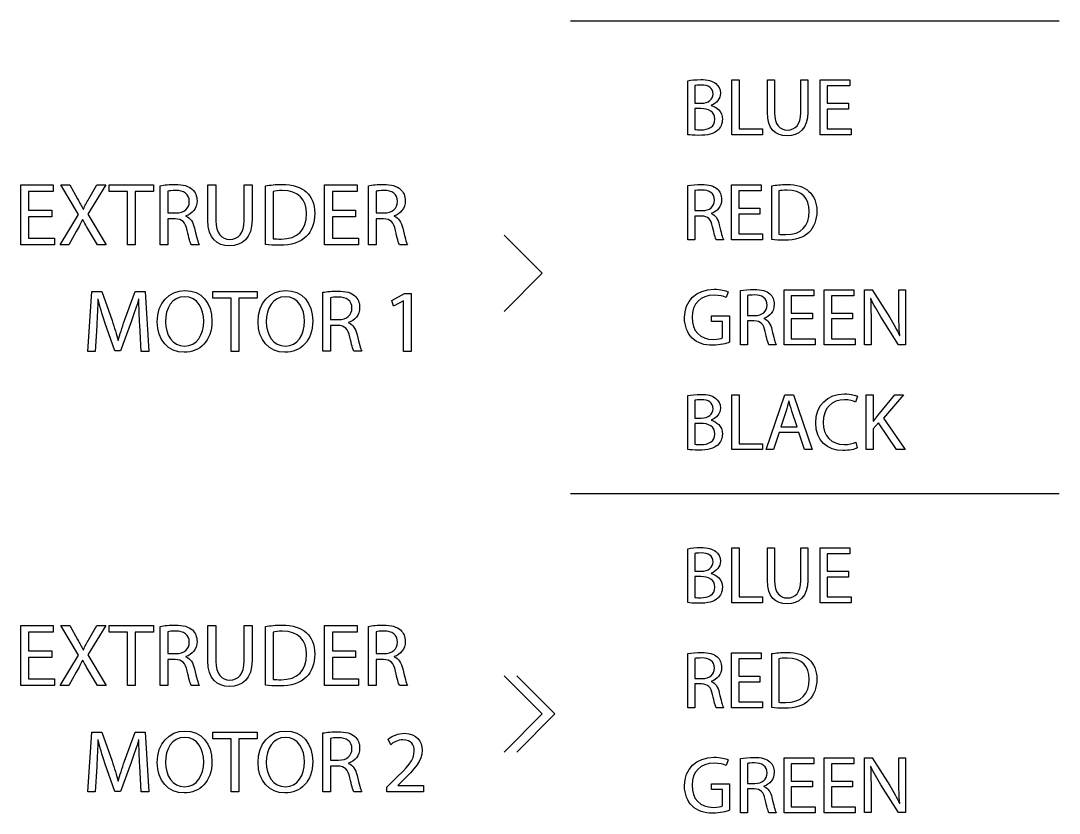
# Model space of a CAD drawing. Extents: x 16 to 1660, y 62 to 1240.
# Drawn here: x 375.18 to 414.76, y 907.54 to 937.75 of the extents above; entities that cross this region are included whole.
import ezdxf

# ---------------------------------------------------------------- set-up
doc = ezdxf.new("R2010")
doc.units = 0
doc.layers.get('0').update_dxf_attribs({"linetype": 'CONTINUOUS'})

msp = doc.modelspace()

# ---------------------------------------------------------------- linework, layer by layer
at = {"color": 7}
for points in [[(396.130216, 937.754736), (414.756882, 937.754736)], [(400.600051, 933.409924), (400.600051, 935.465349), (400.600051, 935.465349)], [(400.870138, 935.285291), (400.870138, 934.60824), (400.870138, 934.60824)], [(402.279556, 935.496393), (402.552747, 935.496393), (402.552747, 933.63034), (403.447109, 933.63034), (403.447109, 933.403716), (402.279556, 933.403716), (402.279556, 935.496393), (402.279556, 935.496393)], [(403.633093, 934.263929), (403.633093, 935.496393), (403.906284, 935.496393), (403.906284, 935.496393)], [(403.906284, 935.496393), (403.906284, 934.254616)], [(404.903093, 934.254616), (404.903093, 935.496393), (405.176284, 935.496393), (405.176284, 934.27296)], [(406.725402, 934.385002), (405.91486, 934.385002), (405.91486, 933.63034), (406.82164, 933.63034), (406.82164, 933.403716), (405.641669, 933.403716), (405.641669, 935.496393), (406.775073, 935.496393), (406.775073, 935.269769), (405.91486, 935.269769), (405.91486, 934.60824), (406.725402, 934.60824), (406.725402, 934.385002), (406.725402, 934.385002)], [(400.870138, 934.60824), (401.115389, 934.60824)], [(401.093658, 934.406733), (400.870138, 934.406733), (400.870138, 933.608891), (400.870138, 933.608891)], [(401.488204, 934.530629), (401.488204, 934.521598)], [(376.361396, 930.285442), (375.47804, 930.285442), (375.47804, 929.463047), (376.466382, 929.463047), (376.466382, 929.21582), (375.180296, 929.21582), (375.180296, 931.497304), (376.415864, 931.497304), (376.415864, 931.250078), (375.47804, 931.250078), (375.47804, 930.529), (376.361396, 930.529), (376.361396, 930.285442), (376.361396, 930.285442)], [(377.290189, 929.716764), (377.016151, 929.21582), (376.677767, 929.21582), (377.374856, 930.370109), (376.704578, 931.497304), (377.046631, 931.497304), (377.347762, 930.962493)], [(377.7742, 930.962493), (378.082387, 931.497304), (378.424158, 931.497304), (377.730173, 930.38676), (378.441091, 929.21582), (378.099038, 929.21582), (378.099038, 929.21582)], [(379.243731, 931.246973), (378.550029, 931.246973), (378.550029, 931.497587), (380.239129, 931.497587), (380.239129, 931.246973), (379.541758, 931.246973), (379.541758, 929.216102), (379.243731, 929.216102), (379.243731, 931.246973), (379.243731, 931.246973)], [(381.065758, 930.204162), (380.788333, 930.204162), (380.788333, 929.21582), (380.493693, 929.21582), (380.493693, 931.466824), (380.493693, 931.466824)], [(380.788333, 931.260238), (380.788333, 930.427682), (380.788333, 930.427682)], [(382.312333, 930.153362), (382.312333, 931.497304), (382.61036, 931.497304), (382.61036, 931.497304)], [(382.61036, 931.497304), (382.61036, 930.143202)], [(383.696916, 930.143202), (383.696916, 931.497304), (383.99466, 931.497304), (383.99466, 930.163522)], [(384.506893, 929.222593), (384.506893, 931.463438), (384.506893, 931.463438)], [(384.801251, 931.25036), (384.801251, 929.445831), (384.801251, 929.445831)], [(387.940409, 930.285442), (387.057053, 930.285442), (387.057053, 929.463047), (388.045396, 929.463047), (388.045396, 929.21582), (386.759027, 929.21582), (386.759027, 931.497304), (387.994596, 931.497304), (387.994596, 931.250078), (387.057053, 931.250078), (387.057053, 930.529), (387.940409, 930.529), (387.940409, 930.285442), (387.940409, 930.285442)], [(389.000718, 930.204162), (388.723293, 930.204162), (388.723293, 929.21582), (388.428653, 929.21582), (388.428653, 931.466824), (388.428653, 931.466824)], [(388.723293, 931.260238), (388.723293, 930.427682), (388.723293, 930.427682)], [(401.124702, 930.310842), (400.870138, 930.310842), (400.870138, 929.404062), (400.600051, 929.404062), (400.600051, 931.468518), (400.600051, 931.468518)], [(400.870138, 931.279147), (400.870138, 930.515453), (400.870138, 930.515453)], [(403.350871, 930.385067), (402.540329, 930.385067), (402.540329, 929.630404), (403.447109, 929.630404), (403.447109, 929.40378), (402.267138, 929.40378), (402.267138, 931.496458), (403.400542, 931.496458), (403.400542, 931.269833), (402.540329, 931.269833), (402.540329, 930.608587), (403.350871, 930.608587), (403.350871, 930.385067), (403.350871, 930.385067)], [(403.797629, 929.410271), (403.797629, 931.465413), (403.797629, 931.465413)], [(404.067716, 931.269551), (404.067716, 929.614882), (404.067716, 929.614882)], [(377.557736, 930.576413), (377.567896, 930.576413)], [(400.870138, 930.515453), (401.146716, 930.515453)], [(377.543907, 930.170296), (377.537133, 930.170296)], [(380.788333, 930.427682), (381.089464, 930.427682)], [(381.472158, 930.312536), (381.472158, 930.302376)], [(388.723293, 930.427682), (389.024707, 930.427682)], [(389.407118, 930.312536), (389.407118, 930.302376)], [(401.497518, 930.410184), (401.497518, 930.400589)], [(378.099038, 929.21582), (377.80468, 929.720151)], [(393.601222, 929.582991), (395.054667, 928.129547), (393.601222, 926.676384)], [(401.963184, 929.404062), (401.683784, 929.404062)], [(381.979593, 929.21582), (381.675076, 929.21582)], [(389.914836, 929.21582), (389.610318, 929.21582)], [(378.075613, 926.130002), (378.014653, 925.15182), (377.73356, 925.15182), (377.892733, 927.433304), (378.268371, 927.433304), (378.657556, 926.329816)], [(379.13818, 926.329816), (379.54458, 927.433304), (379.920218, 927.433304), (380.062458, 925.15182), (379.771204, 925.15182), (379.717018, 926.153427), (379.717018, 926.153427)], [(383.199358, 927.182691), (382.505656, 927.182691), (382.505656, 927.433304), (384.194473, 927.433304), (384.194473, 927.182691), (383.497102, 927.182691), (383.497102, 925.15182), (383.199358, 925.15182), (383.199358, 927.182691), (383.199358, 927.182691)], [(387.263076, 926.140727), (386.985651, 926.140727), (386.985651, 925.152384), (386.691011, 925.152384), (386.691011, 927.402824), (386.691011, 927.402824)], [(389.772596, 927.074318), (389.765822, 927.074318), (389.383411, 926.868013), (389.325838, 927.094356), (389.806462, 927.352024), (390.06018, 927.352024), (390.06018, 925.15182), (389.772596, 925.15182), (389.772596, 927.074318), (389.772596, 927.074318)], [(402.133929, 927.422298), (402.065631, 927.2016)], [(403.130456, 926.31006), (402.875891, 926.31006), (402.875891, 925.40328), (402.605522, 925.40328), (402.605522, 927.468582), (402.605522, 927.468582)], [(405.356342, 926.384849), (404.5458, 926.384849), (404.5458, 925.630187), (405.452298, 925.630187), (405.452298, 925.403562), (404.272609, 925.403562), (404.272609, 927.49624), (405.405731, 927.49624), (405.405731, 927.269898), (404.5458, 927.269898), (404.5458, 926.608369), (405.356342, 926.608369), (405.356342, 926.384849), (405.356342, 926.384849)], [(406.883729, 926.384849), (406.073187, 926.384849), (406.073187, 925.630187), (406.979967, 925.630187), (406.979967, 925.403562), (405.799996, 925.403562), (405.799996, 927.49624), (406.933118, 927.49624), (406.933118, 927.269898), (406.073187, 927.269898), (406.073187, 926.608369), (406.883729, 926.608369), (406.883729, 926.384849), (406.883729, 926.384849)], [(407.330487, 925.403844), (407.330487, 927.496522), (407.628513, 927.496522), (408.296251, 926.437624)], [(408.647053, 926.621069), (408.647053, 927.496804), (408.901618, 927.496804), (408.901618, 925.404127), (408.628144, 925.404127), (407.963793, 926.466129)], [(378.126131, 927.138664), (378.119358, 927.138664)], [(379.679764, 927.138664), (379.672991, 927.138664)], [(386.985651, 927.196238), (386.985651, 926.363682), (386.985651, 926.363682)], [(402.875891, 927.278929), (402.875891, 926.515236), (402.875891, 926.515236)], [(407.575738, 927.164911), (407.566424, 927.161524)], [(401.929318, 925.661796), (401.929318, 926.285789), (401.507113, 926.285789), (401.507113, 926.503382), (402.1963, 926.503382), (402.1963, 925.496978), (402.196018, 925.496978)], [(402.875891, 926.515236), (403.152187, 926.515236)], [(379.385407, 926.27196), (378.982393, 925.165367), (378.759156, 925.165367), (378.386904, 926.25164)], [(380.693224, 926.282402), (380.693224, 926.282402)], [(382.466709, 926.316269), (382.466709, 926.316269)], [(384.533704, 926.282402), (384.533704, 926.282402)], [(386.307471, 926.316269), (386.307471, 926.316269)], [(386.985651, 926.363682), (387.286782, 926.363682)], [(387.669476, 926.248536), (387.669476, 926.238376)], [(403.502989, 926.409684), (403.502989, 926.400371)], [(407.585051, 926.298489), (407.585051, 925.404127), (407.330487, 925.404127), (407.330487, 925.403844)], [(408.668784, 925.757751), (408.677816, 925.761138)], [(378.887567, 925.561324), (378.894622, 925.561324)], [(403.968938, 925.403562), (403.689256, 925.403562)], [(388.177193, 925.152102), (387.872393, 925.152102)], [(400.600051, 921.410118), (400.600051, 923.46526), (400.600051, 923.46526)], [(402.279556, 923.496304), (402.552747, 923.496304), (402.552747, 921.630251), (403.447109, 921.630251), (403.447109, 921.403627), (402.279556, 921.403627), (402.279556, 923.496304), (402.279556, 923.496304)], [(404.086342, 922.061769), (403.869031, 921.403627), (403.589631, 921.403627), (404.303653, 923.496304), (404.626516, 923.496304), (405.340538, 921.403627), (405.051824, 921.403627), (404.828587, 922.061769), (404.086342, 922.061769), (404.086342, 922.061769)], [(407.066891, 923.43732), (406.998593, 923.216904)], [(407.401889, 923.496304), (407.671976, 923.496304), (407.671976, 922.48736), (407.681289, 922.48736)], [(407.845824, 922.71088), (408.485622, 923.496304), (408.820902, 923.496304), (408.063136, 922.608433), (408.879887, 921.403627), (408.559847, 921.403627), (407.873764, 922.43148), (407.671976, 922.201751), (407.671976, 921.403627), (407.401889, 921.403627), (407.401889, 923.496304), (407.401889, 923.496304)], [(400.870138, 923.285202), (400.870138, 922.608433), (400.870138, 922.608433)], [(404.458876, 923.257544), (404.452384, 923.257544)], [(400.870138, 922.608433), (401.115389, 922.608433)], [(401.488204, 922.530822), (401.488204, 922.521509)], [(404.346833, 922.87852), (404.142222, 922.272871), (404.775529, 922.272871), (404.775529, 922.272871)], [(404.775529, 922.272871), (404.567531, 922.875416)], [(401.093658, 922.406644), (400.870138, 922.406644), (400.870138, 921.608802), (400.870138, 921.608802)], [(407.007907, 921.686131), (407.060682, 921.469102), (407.060682, 921.469102)], [(396.130216, 919.729767), (414.756882, 919.729767)], [(400.600051, 915.570093), (400.600051, 917.625518), (400.600051, 917.625518)], [(400.870138, 917.44546), (400.870138, 916.768691), (400.870138, 916.768691)], [(402.279556, 917.656562), (402.552747, 917.656562), (402.552747, 915.790509), (403.447109, 915.790509), (403.447109, 915.563884), (402.279556, 915.563884), (402.279556, 917.656562), (402.279556, 917.656562)], [(403.633093, 916.424098), (403.633093, 917.656562), (403.906284, 917.656562), (403.906284, 917.656562)], [(403.906284, 917.656562), (403.906284, 916.414784)], [(404.903093, 916.414784), (404.903093, 917.656562), (405.176284, 917.656562), (405.176284, 916.433129)], [(406.725402, 916.545171), (405.91486, 916.545171), (405.91486, 915.790509), (406.82164, 915.790509), (406.82164, 915.563884), (405.641669, 915.563884), (405.641669, 917.656562), (406.775073, 917.656562), (406.775073, 917.429938), (405.91486, 917.429938), (405.91486, 916.768691), (406.725402, 916.768691), (406.725402, 916.545171), (406.725402, 916.545171)], [(400.870138, 916.768691), (401.115389, 916.768691)], [(401.488204, 916.690798), (401.488204, 916.681767)], [(401.093658, 916.566902), (400.870138, 916.566902), (400.870138, 915.76906), (400.870138, 915.76906)], [(376.361396, 913.4856), (375.47804, 913.4856), (375.47804, 912.663204), (376.466382, 912.663204), (376.466382, 912.415978), (375.180296, 912.415978), (375.180296, 914.697462), (376.415864, 914.697462), (376.415864, 914.450236), (375.47804, 914.450236), (375.47804, 913.729158), (376.361396, 913.729158), (376.361396, 913.4856), (376.361396, 913.4856)], [(377.290189, 912.916922), (377.016151, 912.415978), (376.677767, 912.415978), (377.374856, 913.570267), (376.704578, 914.697462), (377.046631, 914.697462), (377.347762, 914.162369)], [(377.7742, 914.162369), (378.082387, 914.697462), (378.424158, 914.697462), (377.730173, 913.586918), (378.441091, 912.415978), (378.099038, 912.415978), (378.099038, 912.415978)], [(379.243731, 914.446849), (378.550029, 914.446849), (378.550029, 914.697462), (380.239129, 914.697462), (380.239129, 914.446849), (379.541758, 914.446849), (379.541758, 912.415978), (379.243731, 912.415978), (379.243731, 914.446849), (379.243731, 914.446849)], [(381.065758, 913.404602), (380.788333, 913.404602), (380.788333, 912.41626), (380.493693, 912.41626), (380.493693, 914.666982), (380.493693, 914.666982)], [(382.312333, 913.35352), (382.312333, 914.697462), (382.61036, 914.697462), (382.61036, 914.697462)], [(382.61036, 914.697462), (382.61036, 913.34336)], [(383.696916, 913.34336), (383.696916, 914.697462), (383.99466, 914.697462), (383.99466, 913.36368)], [(384.506893, 912.422751), (384.506893, 914.663596), (384.506893, 914.663596)], [(387.940409, 913.4856), (387.057053, 913.4856), (387.057053, 912.663204), (388.045396, 912.663204), (388.045396, 912.415978), (386.759027, 912.415978), (386.759027, 914.697462), (387.994596, 914.697462), (387.994596, 914.450236), (387.057053, 914.450236), (387.057053, 913.729158), (387.940409, 913.729158), (387.940409, 913.4856), (387.940409, 913.4856)], [(389.000718, 913.404602), (388.723293, 913.404602), (388.723293, 912.41626), (388.428653, 912.41626), (388.428653, 914.666982), (388.428653, 914.666982)], [(380.788333, 914.460396), (380.788333, 913.62784), (380.788333, 913.62784)], [(384.801251, 914.450236), (384.801251, 912.645989), (384.801251, 912.645989)], [(388.723293, 914.460396), (388.723293, 913.62784), (388.723293, 913.62784)], [(377.557736, 913.776571), (377.567896, 913.776571)], [(380.788333, 913.62784), (381.089464, 913.62784)], [(381.472158, 913.512693), (381.472158, 913.502533)], [(388.723293, 913.62784), (389.024707, 913.62784)], [(389.407118, 913.512693), (389.407118, 913.502533)], [(401.124702, 912.470447), (400.870138, 912.470447), (400.870138, 911.563667), (400.600051, 911.563667), (400.600051, 913.628969), (400.600051, 913.628969)], [(400.870138, 913.439316), (400.870138, 912.675622), (400.870138, 912.675622)], [(403.350871, 912.545236), (402.540329, 912.545236), (402.540329, 911.790573), (403.447109, 911.790573), (403.447109, 911.563949), (402.267138, 911.563949), (402.267138, 913.656627), (403.400542, 913.656627), (403.400542, 913.430002), (402.540329, 913.430002), (402.540329, 912.768756), (403.350871, 912.768756), (403.350871, 912.545236), (403.350871, 912.545236)], [(403.797629, 911.57044), (403.797629, 913.625582), (403.797629, 913.625582)], [(404.067716, 913.430002), (404.067716, 911.775333), (404.067716, 911.775333)], [(377.543907, 913.370453), (377.537133, 913.370453)], [(378.099038, 912.415978), (377.80468, 912.920309)], [(393.601222, 912.783149), (395.054667, 911.329704), (393.601222, 909.876542)], [(394.081564, 912.783149), (395.535009, 911.329704), (394.081564, 909.876542)], [(400.870138, 912.675622), (401.146716, 912.675622)], [(381.979593, 912.41626), (381.675076, 912.41626)], [(389.914836, 912.41626), (389.610318, 912.41626)], [(401.497518, 912.570071), (401.497518, 912.560476)], [(401.963184, 911.563949), (401.683784, 911.563949)], [(378.075613, 909.329878), (378.014653, 908.351696), (377.73356, 908.351696), (377.892733, 910.63318), (378.268371, 910.63318), (378.657556, 909.529691)], [(378.126131, 910.33854), (378.119358, 910.33854)], [(379.13818, 909.529691), (379.54458, 910.63318), (379.920218, 910.63318), (380.062458, 908.351696), (379.771204, 908.351696), (379.717018, 909.353584), (379.717018, 909.353584)], [(379.679764, 910.33854), (379.672991, 910.33854)], [(383.199358, 910.382849), (382.505656, 910.382849), (382.505656, 910.63318), (384.194473, 910.63318), (384.194473, 910.382849), (383.497102, 910.382849), (383.497102, 908.351696), (383.199358, 908.351696), (383.199358, 910.382849), (383.199358, 910.382849)], [(387.263076, 909.340038), (386.985651, 909.340038), (386.985651, 908.351696), (386.691011, 908.351696), (386.691011, 910.6027), (386.691011, 910.6027)], [(386.985651, 910.396396), (386.985651, 909.56384), (386.985651, 909.56384)], [(389.278424, 910.155942), (389.183598, 910.365633)], [(379.385407, 909.472118), (378.982393, 908.365242), (378.759156, 908.365242), (378.386904, 909.451798)], [(380.693224, 909.482278), (380.693224, 909.482278)], [(382.466709, 909.516427), (382.466709, 909.516427)], [(384.533704, 909.482278), (384.533704, 909.482278)], [(386.307471, 909.516427), (386.307471, 909.516427)], [(386.985651, 909.56384), (387.286782, 909.56384)], [(402.133929, 909.581902), (402.065631, 909.361204)], [(403.130456, 908.470229), (402.875891, 908.470229), (402.875891, 907.563449), (402.605522, 907.563449), (402.605522, 909.628751), (402.605522, 909.628751)], [(405.356342, 908.545018), (404.5458, 908.545018), (404.5458, 907.790356), (405.452298, 907.790356), (405.452298, 907.563731), (404.272609, 907.563731), (404.272609, 909.656409), (405.405731, 909.656409), (405.405731, 909.430067), (404.5458, 909.430067), (404.5458, 908.768538), (405.356342, 908.768538), (405.356342, 908.545018), (405.356342, 908.545018)], [(406.883729, 908.545018), (406.073187, 908.545018), (406.073187, 907.790356), (406.979967, 907.790356), (406.979967, 907.563731), (405.799996, 907.563731), (405.799996, 909.656409), (406.933118, 909.656409), (406.933118, 909.430067), (406.073187, 909.430067), (406.073187, 908.768538), (406.883729, 908.768538), (406.883729, 908.545018), (406.883729, 908.545018)], [(407.330487, 907.564013), (407.330487, 909.656691), (407.628513, 909.656691), (408.296251, 908.597793)], [(408.647053, 908.781238), (408.647053, 909.656691), (408.901618, 909.656691), (408.901618, 907.564013), (408.628144, 907.564013), (407.963793, 908.626016)], [(387.669476, 909.448411), (387.669476, 909.438251)], [(402.875891, 909.439098), (402.875891, 908.675404), (402.875891, 908.675404)], [(407.575738, 909.324798), (407.566424, 909.321411)], [(378.887567, 908.761482), (378.894622, 908.761482)], [(389.718409, 908.768256), (389.545971, 908.605696), (389.545971, 908.599204), (390.530644, 908.599204), (390.530644, 908.351978), (389.126307, 908.351978), (389.126307, 908.351978)], [(389.126307, 908.351978), (389.126307, 908.534576), (389.359704, 908.761482)], [(388.177193, 908.351696), (387.872393, 908.351696)], [(401.929318, 907.8214), (401.929318, 908.445393), (401.507113, 908.445393), (401.507113, 908.662987), (402.1963, 908.662987), (402.1963, 907.656864), (402.196018, 907.656864)], [(402.875891, 908.675404), (403.152187, 908.675404)], [(403.502989, 908.569853), (403.502989, 908.56054)], [(407.585051, 908.458376), (407.585051, 907.564013), (407.330487, 907.564013), (407.330487, 907.564013)], [(408.668784, 907.91792), (408.677816, 907.921307)], [(403.968938, 907.563731), (403.689256, 907.563731)]]:
    msp.add_lwpolyline(points, dxfattribs=at)
for points in [[(400.600051, 935.465349), (400.71802, 935.493289), (400.907391, 935.511916), (401.093658, 935.511916)], [(401.109462, 935.303918), (400.985284, 935.303918), (400.9136, 935.294604), (400.870138, 935.285291)], [(401.093658, 935.511916), (401.364027, 935.511916), (401.537593, 935.465349), (401.665158, 935.359798)], [(401.565816, 934.962429), (401.565816, 935.204576), (401.382371, 935.303918), (401.109462, 935.303918)], [(401.665158, 935.359798), (401.773813, 935.2788), (401.842111, 935.154904), (401.842111, 934.990369)], [(401.115389, 934.60824), (401.397893, 934.60824), (401.565816, 934.76064), (401.565816, 934.962429)], [(401.842111, 934.990369), (401.842111, 934.785193), (401.705516, 934.60824), (401.488204, 934.530629)], [(401.634113, 934.002873), (401.634113, 934.285378), (401.388862, 934.406733), (401.093658, 934.406733)], [(401.488204, 934.521598), (401.686889, 934.475031), (401.919722, 934.310496), (401.919722, 933.999769)], [(404.384369, 933.369567), (403.956238, 933.369567), (403.633093, 933.611713), (403.633093, 934.263929)], [(403.906284, 934.254616), (403.906284, 933.788667), (404.114282, 933.589982), (404.393682, 933.589982)], [(405.176284, 934.27296), (405.176284, 933.63034), (404.8379, 933.369567), (404.384369, 933.369567)], [(404.393682, 933.589982), (404.701022, 933.589982), (404.903093, 933.794876), (404.903093, 934.254616)], [(401.097044, 933.596191), (401.376444, 933.596191), (401.634113, 933.698638), (401.634113, 934.002873)], [(401.919722, 933.999769), (401.919722, 933.819993), (401.84832, 933.680011), (401.739664, 933.580669)], [(401.019151, 933.385089), (400.832884, 933.385089), (400.69008, 933.397224), (400.600051, 933.409924)], [(400.870138, 933.608891), (400.926018, 933.599296), (401.000524, 933.596191), (401.097044, 933.596191)], [(401.739664, 933.580669), (401.596578, 933.447178), (401.36064, 933.385089), (401.019151, 933.385089)], [(380.493693, 931.466824), (380.642707, 931.493918), (380.859453, 931.514238), (381.058984, 931.514238)], [(381.079304, 931.283944), (380.937064, 931.283944), (380.838851, 931.273784), (380.788333, 931.260238)], [(381.058984, 931.514238), (381.373944, 931.514238), (381.580249, 931.453278), (381.719102, 931.327971)], [(381.603956, 930.860893), (381.603956, 931.155251), (381.390878, 931.283944), (381.079304, 931.283944)], [(381.719102, 931.327971), (381.83058, 931.226371), (381.898313, 931.070584), (381.898313, 930.891373)], [(384.506893, 931.463438), (384.686104, 931.493636), (384.899464, 931.514238), (385.132862, 931.514238)], [(385.146691, 931.28084), (384.994291, 931.28084), (384.879144, 931.267293), (384.801251, 931.25036)], [(385.132862, 931.514238), (385.556196, 931.514238), (385.857609, 931.412638), (386.05714, 931.229758)], [(386.070687, 930.400589), (386.074073, 930.939069), (385.769273, 931.28084), (385.146691, 931.28084)], [(388.428653, 931.466824), (388.577667, 931.493918), (388.794413, 931.514238), (388.993944, 931.514238)], [(389.014264, 931.283944), (388.872024, 931.283944), (388.773811, 931.273784), (388.723293, 931.260238)], [(388.993944, 931.514238), (389.308622, 931.514238), (389.515491, 931.453278), (389.654062, 931.327971)], [(389.539198, 930.860893), (389.539198, 931.155251), (389.325838, 931.283944), (389.014264, 931.283944)], [(389.654062, 931.327971), (389.76554, 931.226371), (389.833556, 931.070584), (389.833556, 930.891373)], [(400.600051, 931.468518), (400.736647, 931.493353), (400.935613, 931.51198), (401.118776, 931.51198)], [(401.13712, 931.300878), (401.007016, 931.300878), (400.916704, 931.291564), (400.870138, 931.279147)], [(401.118776, 931.51198), (401.407207, 931.51198), (401.596578, 931.456382), (401.72386, 931.341518)], [(401.618309, 930.912822), (401.618309, 931.182909), (401.423011, 931.300878), (401.13712, 931.300878)], [(401.72386, 931.341518), (401.826589, 931.248384), (401.888396, 931.10558), (401.888396, 930.940762)], [(403.797629, 931.465413), (403.962164, 931.493353), (404.158027, 931.51198), (404.371951, 931.51198)], [(404.384369, 931.297491), (404.244669, 931.297491), (404.139118, 931.285073), (404.067716, 931.269551)], [(404.371951, 931.51198), (404.760289, 931.51198), (405.036302, 931.418847), (405.219747, 931.251207)], [(405.232164, 930.490336), (405.235269, 930.983942), (404.955869, 931.297491), (404.384369, 931.297491)], [(405.219747, 931.251207), (405.409118, 931.080462), (405.517773, 930.838316), (405.517773, 930.499931)], [(377.347762, 930.962493), (377.432429, 930.81348), (377.496776, 930.698333), (377.557736, 930.576413)], [(377.567896, 930.576413), (377.632242, 930.711598), (377.689533, 930.816867), (377.7742, 930.962493)], [(381.089464, 930.427682), (381.404142, 930.427682), (381.603956, 930.60012), (381.603956, 930.860893)], [(381.898313, 930.891373), (381.898313, 930.593347), (381.708942, 930.393816), (381.472158, 930.312536)], [(386.05714, 931.229758), (386.263444, 931.043773), (386.381978, 930.779613), (386.381978, 930.410467)], [(389.024707, 930.427682), (389.339384, 930.427682), (389.539198, 930.60012), (389.539198, 930.860893)], [(389.833556, 930.891373), (389.833556, 930.593347), (389.643902, 930.393816), (389.407118, 930.312536)], [(401.146716, 930.515453), (401.435429, 930.515453), (401.618309, 930.67378), (401.618309, 930.912822)], [(401.888396, 930.940762), (401.888396, 930.667853), (401.714829, 930.484409), (401.497518, 930.410184)], [(404.341189, 929.602464), (404.92172, 929.602464), (405.232164, 929.925609), (405.232164, 930.490336)], [(405.517773, 930.499931), (405.517773, 930.158442), (405.409118, 929.879042), (405.216642, 929.686284)], [(377.537133, 930.170296), (377.472787, 930.038216), (377.405618, 929.916296), (377.290189, 929.716764)], [(377.80468, 929.720151), (377.686147, 929.913191), (377.615027, 930.038216), (377.543907, 930.170296)], [(381.526062, 929.760791), (381.458611, 930.075469), (381.333304, 930.194002), (381.065758, 930.204162)], [(381.472158, 930.302376), (381.644596, 930.241416), (381.749582, 930.079138), (381.803769, 929.842071)], [(383.131624, 929.178567), (382.664264, 929.178567), (382.312333, 929.442727), (382.312333, 930.153362)], [(382.61036, 930.143202), (382.61036, 929.635484), (382.837267, 929.41902), (383.141784, 929.41902)], [(383.99466, 930.163522), (383.99466, 929.463047), (383.625796, 929.178567), (383.131624, 929.178567)], [(383.141784, 929.41902), (383.476782, 929.41902), (383.696916, 929.642258), (383.696916, 930.143202)], [(385.099278, 929.432567), (385.732302, 929.432567), (386.070687, 929.784498), (386.070687, 930.400589)], [(386.381978, 930.410467), (386.381978, 930.038216), (386.263444, 929.733698), (386.053753, 929.524007)], [(389.461022, 929.760791), (389.393571, 930.075469), (389.268264, 930.194002), (389.000718, 930.204162)], [(389.407118, 930.302376), (389.579556, 930.241416), (389.684542, 930.079138), (389.738729, 929.842071)], [(401.546907, 929.90416), (401.4851, 930.192591), (401.370236, 930.301529), (401.124702, 930.310842)], [(401.497518, 930.400589), (401.656127, 930.344709), (401.752082, 930.195696), (401.801753, 929.978384)], [(381.675076, 929.21582), (381.637822, 929.283553), (381.587022, 929.476593), (381.526062, 929.760791)], [(381.803769, 929.842071), (381.877993, 929.524007), (381.932462, 929.303873), (381.979593, 929.21582)], [(389.610318, 929.21582), (389.572782, 929.283553), (389.521982, 929.476593), (389.461022, 929.760791)], [(389.738729, 929.842071), (389.812953, 929.524007), (389.867422, 929.303873), (389.914836, 929.21582)], [(401.683784, 929.404062), (401.649636, 929.466151), (401.603069, 929.643104), (401.546907, 929.90416)], [(401.801753, 929.978384), (401.870051, 929.686567), (401.919722, 929.484778), (401.963184, 929.404062)], [(405.216642, 929.686284), (405.017958, 929.490704), (404.695096, 929.385153), (404.288131, 929.385153)], [(384.801251, 929.445831), (384.875758, 929.435671), (384.984131, 929.432567), (385.099278, 929.432567)], [(386.053753, 929.524007), (385.837289, 929.310647), (385.485076, 929.1955), (385.041704, 929.1955)], [(404.288131, 929.385153), (404.092551, 929.385153), (403.934224, 929.394467), (403.797629, 929.410271)], [(404.067716, 929.614882), (404.136013, 929.605569), (404.235638, 929.602464), (404.341189, 929.602464)], [(385.041704, 929.1955), (384.828344, 929.1955), (384.655907, 929.20566), (384.506893, 929.222593)], [(380.381651, 926.275347), (380.381651, 927.000093), (380.828409, 927.473662), (381.438009, 927.473662)], [(381.438009, 927.473662), (382.063978, 927.473944), (382.466709, 926.996424), (382.466709, 926.316269)], [(384.222413, 926.275347), (384.222413, 927.000093), (384.669171, 927.473662), (385.278489, 927.473662)], [(385.278489, 927.473662), (385.90474, 927.473944), (386.307471, 926.996424), (386.307471, 926.316269)], [(386.691011, 927.402824), (386.840024, 927.429918), (387.056771, 927.450238), (387.256302, 927.450238)], [(387.256302, 927.450238), (387.571262, 927.450238), (387.777849, 927.389278), (387.91642, 927.264253)], [(400.476156, 926.437624), (400.476156, 927.0619), (400.907391, 927.518253), (401.609278, 927.518253)], [(401.603069, 927.291629), (401.093658, 927.291629), (400.761764, 926.974976), (400.761764, 926.450607)], [(402.065631, 927.2016), (401.953871, 927.254376), (401.814171, 927.291629), (401.603069, 927.291629)], [(401.609278, 927.518253), (401.851424, 927.518253), (402.0439, 927.465478), (402.133929, 927.422298)], [(402.605522, 927.468582), (402.7424, 927.493418), (402.941084, 927.511762), (403.124247, 927.511762)], [(403.142873, 927.30066), (403.012487, 927.30066), (402.922458, 927.291347), (402.875891, 927.278929)], [(403.124247, 927.511762), (403.41296, 927.511762), (403.602331, 927.456164), (403.729613, 927.341018)], [(403.624062, 926.912604), (403.624062, 927.182691), (403.428764, 927.30066), (403.142873, 927.30066)], [(403.729613, 927.341018), (403.83206, 927.247884), (403.894149, 927.105362), (403.894149, 926.940544)], [(378.119358, 927.138664), (378.112584, 926.854184), (378.095651, 926.47516), (378.075613, 926.130002)], [(378.386904, 926.25164), (378.278531, 926.57676), (378.190478, 926.868013), (378.126131, 927.138664)], [(379.672991, 927.138664), (379.591993, 926.874504), (379.500271, 926.58692), (379.385407, 926.27196)], [(379.717018, 926.153427), (379.700084, 926.471773), (379.679764, 926.857853), (379.679764, 927.138664)], [(381.427567, 927.233491), (380.936782, 927.233491), (380.693224, 926.77996), (380.693224, 926.282402)], [(382.155418, 926.302722), (382.155418, 926.75964), (381.918633, 927.233491), (381.427567, 927.233491)], [(385.268329, 927.233491), (384.777544, 927.233491), (384.533704, 926.77996), (384.533704, 926.282402)], [(385.995898, 926.302722), (385.995898, 926.75964), (385.759113, 927.233491), (385.268329, 927.233491)], [(387.276622, 927.219944), (387.134382, 927.219944), (387.036169, 927.209784), (386.985651, 927.196238)], [(387.801273, 926.796893), (387.801273, 927.091251), (387.588196, 927.219944), (387.276622, 927.219944)], [(387.91642, 927.264253), (388.027898, 927.162653), (388.095631, 927.006867), (388.095631, 926.827373)], [(403.152187, 926.515236), (403.441182, 926.515236), (403.624062, 926.673844), (403.624062, 926.912604)], [(403.894149, 926.940544), (403.894149, 926.667353), (403.720582, 926.483909), (403.502989, 926.409684)], [(407.566424, 927.161524), (407.581947, 926.897647), (407.585051, 926.646187), (407.585051, 926.298489)], [(407.963793, 926.466129), (407.817884, 926.698962), (407.678184, 926.938004), (407.575738, 927.164911)], [(387.286782, 926.363682), (387.601742, 926.363682), (387.801273, 926.53612), (387.801273, 926.796893)], [(388.095631, 926.827373), (388.095631, 926.529629), (387.90626, 926.330098), (387.669476, 926.248536)], [(408.677816, 925.761138), (408.65298, 926.040256), (408.647053, 926.29482), (408.647053, 926.621069)], [(378.657556, 926.329816), (378.752382, 926.048722), (378.826889, 925.798391), (378.887567, 925.561324)], [(378.894622, 925.561324), (378.955582, 925.791336), (379.036862, 926.041949), (379.13818, 926.329816)], [(381.407247, 925.114567), (380.801598, 925.114567), (380.381651, 925.585031), (380.381651, 926.275347)], [(380.693224, 926.282402), (380.693224, 925.791336), (380.957102, 925.354738), (381.424462, 925.354738)], [(382.466709, 926.316269), (382.466709, 925.534231), (381.989753, 925.114567), (381.407247, 925.114567)], [(381.424462, 925.354738), (381.89154, 925.354738), (382.155418, 925.784844), (382.155418, 926.302722)], [(385.248009, 925.114567), (384.642078, 925.114567), (384.222413, 925.585031), (384.222413, 926.275347)], [(384.533704, 926.282402), (384.533704, 925.791336), (384.797864, 925.354738), (385.264942, 925.354738)], [(386.307471, 926.316269), (386.307471, 925.534231), (385.830233, 925.114567), (385.248009, 925.114567)], [(385.264942, 925.354738), (385.732302, 925.354738), (385.995898, 925.784844), (385.995898, 926.302722)], [(387.72338, 925.697073), (387.655929, 926.012033), (387.530622, 926.130567), (387.263076, 926.140727)], [(387.669476, 926.238376), (387.841913, 926.177416), (387.9469, 926.015138), (388.000804, 925.778071)], [(400.767973, 925.658691), (400.587633, 925.83254), (400.476156, 926.11194), (400.476156, 926.437624)], [(400.761764, 926.450607), (400.761764, 925.919464), (401.078418, 925.605916), (401.569202, 925.605916)], [(403.55266, 925.903378), (403.490571, 926.191809), (403.375707, 926.300747), (403.130456, 926.31006)], [(403.502989, 926.400371), (403.661316, 926.344209), (403.757836, 926.195478), (403.807224, 925.977884)], [(408.296251, 926.437624), (408.448369, 926.192373), (408.572264, 925.97224), (408.668784, 925.757751)], [(387.872393, 925.152102), (387.83514, 925.219836), (387.78434, 925.412876), (387.72338, 925.697073)], [(388.000804, 925.778071), (388.075311, 925.460007), (388.12978, 925.239873), (388.177193, 925.152102)], [(403.689256, 925.403562), (403.655107, 925.465651), (403.60854, 925.642604), (403.55266, 925.903378)], [(403.807224, 925.977884), (403.875522, 925.686067), (403.925193, 925.484278), (403.968938, 925.403562)], [(401.550011, 925.382113), (401.233358, 925.382113), (400.972584, 925.462829), (400.767973, 925.658691)], [(402.196018, 925.496978), (402.074944, 925.450411), (401.832798, 925.382113), (401.550011, 925.382113)], [(401.569202, 925.605916), (401.746156, 925.605916), (401.867229, 925.630751), (401.929318, 925.661796)], [(400.600051, 923.46526), (400.71802, 923.493482), (400.907391, 923.511827), (401.093658, 923.511827)], [(401.093658, 923.511827), (401.364027, 923.511827), (401.537593, 923.46526), (401.665158, 923.359709)], [(401.665158, 923.359709), (401.773813, 923.278993), (401.842111, 923.154816), (401.842111, 922.99028)], [(405.477133, 922.43148), (405.477133, 923.089622), (405.921351, 923.530736), (406.569898, 923.530736)], [(406.569898, 923.530736), (406.827849, 923.530736), (406.995207, 923.474573), (407.066891, 923.43732)], [(401.109462, 923.304111), (400.985284, 923.304111), (400.9136, 923.294798), (400.870138, 923.285202)], [(401.565816, 922.96234), (401.565816, 923.204487), (401.382371, 923.304111), (401.109462, 923.304111)], [(401.115389, 922.608433), (401.397893, 922.608433), (401.565816, 922.760551), (401.565816, 922.96234)], [(401.842111, 922.99028), (401.842111, 922.785387), (401.705516, 922.608433), (401.488204, 922.530822)], [(404.452384, 923.257544), (404.421622, 923.136189), (404.390578, 923.005802), (404.346833, 922.87852)], [(404.567531, 922.875416), (404.520964, 923.012293), (404.48992, 923.136189), (404.458876, 923.257544)], [(406.579493, 923.304111), (406.088709, 923.304111), (405.762742, 922.99028), (405.762742, 922.440793)], [(406.998593, 923.216904), (406.898969, 923.266576), (406.753342, 923.304111), (406.579493, 923.304111)], [(407.681289, 922.48736), (407.737169, 922.568076), (407.793049, 922.642582), (407.845824, 922.71088)], [(401.634113, 922.002784), (401.634113, 922.285289), (401.388862, 922.406644), (401.093658, 922.406644)], [(401.488204, 922.521509), (401.686889, 922.474942), (401.919722, 922.310407), (401.919722, 921.99968)], [(406.508091, 921.369478), (405.917964, 921.369478), (405.477133, 921.742293), (405.477133, 922.43148)], [(405.762742, 922.440793), (405.762742, 921.925456), (406.057664, 921.599489), (406.563971, 921.599489)], [(401.097044, 921.596102), (401.376444, 921.596102), (401.634113, 921.698549), (401.634113, 922.002784)], [(401.919722, 921.99968), (401.919722, 921.819622), (401.84832, 921.679922), (401.739664, 921.58058)], [(401.019151, 921.385), (400.832884, 921.385), (400.69008, 921.397418), (400.600051, 921.410118)], [(400.870138, 921.608802), (400.926018, 921.599489), (401.000524, 921.596102), (401.097044, 921.596102)], [(401.739664, 921.58058), (401.596578, 921.447089), (401.36064, 921.385), (401.019151, 921.385)], [(407.060682, 921.469102), (406.964444, 921.419149), (406.762656, 921.369478), (406.508091, 921.369478)], [(406.563971, 921.599489), (406.731611, 921.599489), (406.898969, 921.633638), (407.007907, 921.686131)], [(400.600051, 917.625518), (400.71802, 917.65374), (400.907391, 917.672084), (401.093658, 917.672084)], [(401.109462, 917.464087), (400.985284, 917.464087), (400.9136, 917.454773), (400.870138, 917.44546)], [(401.093658, 917.672084), (401.364027, 917.672084), (401.537593, 917.625518), (401.665158, 917.519967)], [(401.565816, 917.122316), (401.565816, 917.364744), (401.382371, 917.464087), (401.109462, 917.464087)], [(401.665158, 917.519967), (401.773813, 917.439251), (401.842111, 917.315073), (401.842111, 917.150538)], [(401.115389, 916.768691), (401.397893, 916.768691), (401.565816, 916.920809), (401.565816, 917.122316)], [(401.842111, 917.150538), (401.842111, 916.945644), (401.705516, 916.768691), (401.488204, 916.690798)], [(401.488204, 916.681767), (401.686889, 916.6352), (401.919722, 916.470664), (401.919722, 916.159938)], [(401.634113, 916.163042), (401.634113, 916.445547), (401.388862, 916.566902), (401.093658, 916.566902)], [(404.384369, 915.529736), (403.956238, 915.529736), (403.633093, 915.771882), (403.633093, 916.424098)], [(403.906284, 916.414784), (403.906284, 915.949118), (404.114282, 915.750433), (404.393682, 915.750433)], [(405.176284, 916.433129), (405.176284, 915.790509), (404.8379, 915.529736), (404.384369, 915.529736)], [(404.393682, 915.750433), (404.701022, 915.750433), (404.903093, 915.955327), (404.903093, 916.414784)], [(401.097044, 915.75636), (401.376444, 915.75636), (401.634113, 915.858807), (401.634113, 916.163042)], [(401.919722, 916.159938), (401.919722, 915.980162), (401.84832, 915.840462), (401.739664, 915.740838)], [(401.019151, 915.545258), (400.832884, 915.545258), (400.69008, 915.557676), (400.600051, 915.570093)], [(400.870138, 915.76906), (400.926018, 915.759464), (401.000524, 915.75636), (401.097044, 915.75636)], [(401.739664, 915.740838), (401.596578, 915.607347), (401.36064, 915.545258), (401.019151, 915.545258)], [(380.493693, 914.666982), (380.642707, 914.694076), (380.859453, 914.714396), (381.058984, 914.714396)], [(381.058984, 914.714396), (381.373944, 914.714396), (381.580249, 914.653436), (381.719102, 914.528411)], [(384.506893, 914.663596), (384.686104, 914.693793), (384.899464, 914.714113), (385.132862, 914.714113)], [(385.132862, 914.714113), (385.556196, 914.714113), (385.857609, 914.612796), (386.05714, 914.429633)], [(388.428653, 914.666982), (388.577667, 914.694076), (388.794413, 914.714396), (388.993944, 914.714396)], [(388.993944, 914.714396), (389.308622, 914.714396), (389.515491, 914.653436), (389.654062, 914.528411)], [(381.079304, 914.484102), (380.937064, 914.484102), (380.838851, 914.473942), (380.788333, 914.460396)], [(381.603956, 914.061051), (381.603956, 914.355409), (381.390878, 914.484102), (381.079304, 914.484102)], [(381.719102, 914.528411), (381.83058, 914.426811), (381.898313, 914.271024), (381.898313, 914.091531)], [(385.146691, 914.480716), (384.994291, 914.480716), (384.879144, 914.466887), (384.801251, 914.450236)], [(386.070687, 913.600464), (386.074073, 914.138662), (385.769273, 914.480716), (385.146691, 914.480716)], [(386.05714, 914.429633), (386.263444, 914.243649), (386.381978, 913.979771), (386.381978, 913.610624)], [(389.014264, 914.484102), (388.872024, 914.484102), (388.773811, 914.473942), (388.723293, 914.460396)], [(389.539198, 914.061051), (389.539198, 914.355409), (389.325838, 914.484102), (389.014264, 914.484102)], [(389.654062, 914.528411), (389.76554, 914.426811), (389.833556, 914.271024), (389.833556, 914.091531)], [(377.347762, 914.162369), (377.432429, 914.013638), (377.496776, 913.898209), (377.557736, 913.776571)], [(377.567896, 913.776571), (377.632242, 913.912038), (377.689533, 914.017024), (377.7742, 914.162369)], [(381.089464, 913.62784), (381.404142, 913.62784), (381.603956, 913.800278), (381.603956, 914.061051)], [(381.898313, 914.091531), (381.898313, 913.793787), (381.708942, 913.594256), (381.472158, 913.512693)], [(389.024707, 913.62784), (389.339384, 913.62784), (389.539198, 913.800278), (389.539198, 914.061051)], [(389.833556, 914.091531), (389.833556, 913.793787), (389.643902, 913.594256), (389.407118, 913.512693)], [(381.472158, 913.502533), (381.644596, 913.441856), (381.749582, 913.279296), (381.803769, 913.042229)], [(385.099278, 912.632442), (385.732302, 912.632442), (386.070687, 912.984373), (386.070687, 913.600464)], [(386.381978, 913.610624), (386.381978, 913.238373), (386.263444, 912.933856), (386.053753, 912.724164)], [(389.407118, 913.502533), (389.579556, 913.441856), (389.684542, 913.279296), (389.738729, 913.042229)], [(400.600051, 913.628969), (400.736647, 913.653522), (400.935613, 913.672149), (401.118776, 913.672149)], [(401.13712, 913.461047), (401.007016, 913.461047), (400.916704, 913.451733), (400.870138, 913.439316)], [(401.118776, 913.672149), (401.407207, 913.672149), (401.596578, 913.616551), (401.72386, 913.501404)], [(401.618309, 913.072991), (401.618309, 913.343078), (401.423011, 913.461047), (401.13712, 913.461047)], [(401.72386, 913.501404), (401.826589, 913.408271), (401.888396, 913.265467), (401.888396, 913.100649)], [(403.797629, 913.625582), (403.962164, 913.653522), (404.158027, 913.672149), (404.371951, 913.672149)], [(404.384369, 913.457942), (404.244669, 913.457942), (404.139118, 913.445524), (404.067716, 913.430002)], [(404.371951, 913.672149), (404.760289, 913.672149), (405.036302, 913.579016), (405.219747, 913.411376)], [(405.232164, 912.650787), (405.235269, 913.144393), (404.955869, 913.457942), (404.384369, 913.457942)], [(377.537133, 913.370453), (377.472787, 913.238373), (377.405618, 913.116453), (377.290189, 912.916922)], [(377.80468, 912.920309), (377.686147, 913.113067), (377.615027, 913.238373), (377.543907, 913.370453)], [(381.526062, 912.960949), (381.458611, 913.275909), (381.333304, 913.394442), (381.065758, 913.404602)], [(381.803769, 913.042229), (381.877993, 912.724447), (381.932462, 912.504031), (381.979593, 912.41626)], [(383.131624, 912.378724), (382.664264, 912.378724), (382.312333, 912.642602), (382.312333, 913.35352)], [(382.61036, 913.34336), (382.61036, 912.835642), (382.837267, 912.618896), (383.141784, 912.618896)], [(383.99466, 913.36368), (383.99466, 912.663204), (383.625796, 912.378724), (383.131624, 912.378724)], [(383.141784, 912.618896), (383.476782, 912.618896), (383.696916, 912.842133), (383.696916, 913.34336)], [(389.461022, 912.960949), (389.393571, 913.275909), (389.268264, 913.394442), (389.000718, 913.404602)], [(389.738729, 913.042229), (389.812953, 912.724447), (389.867422, 912.504031), (389.914836, 912.41626)], [(401.146716, 912.675622), (401.435429, 912.675622), (401.618309, 912.834231), (401.618309, 913.072991)], [(401.888396, 913.100649), (401.888396, 912.82774), (401.714829, 912.644296), (401.497518, 912.570071)], [(405.219747, 913.411376), (405.409118, 913.240631), (405.517773, 912.998484), (405.517773, 912.6601)], [(381.675076, 912.41626), (381.637822, 912.483993), (381.587022, 912.677033), (381.526062, 912.960949)], [(384.801251, 912.645989), (384.875758, 912.635829), (384.984131, 912.632442), (385.099278, 912.632442)], [(386.053753, 912.724164), (385.837289, 912.510804), (385.485076, 912.395376), (385.041704, 912.395376)], [(389.610318, 912.41626), (389.572782, 912.483993), (389.521982, 912.677033), (389.461022, 912.960949)], [(404.341189, 911.762916), (404.92172, 911.762916), (405.232164, 912.08606), (405.232164, 912.650787)], [(405.517773, 912.6601), (405.517773, 912.318611), (405.409118, 912.039211), (405.216642, 911.846453)], [(385.041704, 912.395376), (384.828344, 912.395376), (384.655907, 912.405818), (384.506893, 912.422751)], [(401.546907, 912.063764), (401.4851, 912.352196), (401.370236, 912.461133), (401.124702, 912.470447)], [(401.497518, 912.560476), (401.656127, 912.504596), (401.752082, 912.355864), (401.801753, 912.138271)], [(401.683784, 911.563949), (401.649636, 911.626038), (401.603069, 911.802991), (401.546907, 912.063764)], [(401.801753, 912.138271), (401.870051, 911.846453), (401.919722, 911.644664), (401.963184, 911.563949)], [(405.216642, 911.846453), (405.017958, 911.650873), (404.695096, 911.545322), (404.288131, 911.545322)], [(404.288131, 911.545322), (404.092551, 911.545322), (403.934224, 911.554636), (403.797629, 911.57044)], [(404.067716, 911.775333), (404.136013, 911.76602), (404.235638, 911.762916), (404.341189, 911.762916)], [(380.381651, 909.475787), (380.381651, 910.200251), (380.828409, 910.674102), (381.438009, 910.674102)], [(381.438009, 910.674102), (382.063978, 910.67382), (382.466709, 910.1963), (382.466709, 909.516427)], [(384.222413, 909.475787), (384.222413, 910.200251), (384.669171, 910.674102), (385.278489, 910.674102)], [(385.278489, 910.674102), (385.90474, 910.67382), (386.307471, 910.1963), (386.307471, 909.516427)], [(378.119358, 910.33854), (378.112584, 910.054342), (378.095651, 909.675318), (378.075613, 909.329878)], [(378.386904, 909.451798), (378.278531, 909.776636), (378.190478, 910.067889), (378.126131, 910.33854)], [(379.672991, 910.33854), (379.591993, 910.074662), (379.500271, 909.786796), (379.385407, 909.472118)], [(379.717018, 909.353584), (379.700084, 909.671931), (379.679764, 910.057729), (379.679764, 910.33854)], [(381.427567, 910.433367), (380.936782, 910.433649), (380.693224, 909.979836), (380.693224, 909.482278)], [(382.155418, 909.502598), (382.155418, 909.959798), (381.918633, 910.433367), (381.427567, 910.433367)], [(385.268329, 910.433367), (384.777544, 910.433649), (384.533704, 909.979836), (384.533704, 909.482278)], [(385.995898, 909.502598), (385.995898, 909.959798), (385.759113, 910.433367), (385.268329, 910.433367)], [(386.691011, 910.6027), (386.840024, 910.629793), (387.056771, 910.650113), (387.256302, 910.650113)], [(387.276622, 910.420102), (387.134382, 910.420102), (387.036169, 910.409942), (386.985651, 910.396396)], [(387.256302, 910.650113), (387.571262, 910.650113), (387.777849, 910.589153), (387.91642, 910.464129)], [(387.801273, 909.997051), (387.801273, 910.291409), (387.588196, 910.420102), (387.276622, 910.420102)], [(387.91642, 910.464129), (388.027898, 910.362529), (388.095631, 910.206742), (388.095631, 910.027249)], [(389.183598, 910.365633), (389.332611, 910.49094), (389.552462, 910.589153), (389.803076, 910.589153)], [(389.745502, 910.341927), (389.545971, 910.341927), (389.380024, 910.240609), (389.278424, 910.155942)], [(390.178713, 909.912384), (390.178713, 910.135622), (390.073727, 910.341927), (389.745502, 910.341927)], [(389.803076, 910.589153), (390.276927, 910.589153), (390.47674, 910.264316), (390.47674, 909.949356)], [(387.286782, 909.56384), (387.601742, 909.56384), (387.801273, 909.73656), (387.801273, 909.997051)], [(388.095631, 910.027249), (388.095631, 909.729222), (387.90626, 909.529691), (387.669476, 909.448411)], [(389.359704, 908.761482), (389.921609, 909.296011), (390.178713, 909.580491), (390.178713, 909.912384)], [(390.47674, 909.949356), (390.47674, 909.543238), (390.1821, 909.215013), (389.718409, 908.768256)], [(378.657556, 909.529691), (378.752382, 909.24888), (378.826889, 908.998267), (378.887567, 908.761482)], [(378.894622, 908.761482), (378.955582, 908.991493), (379.036862, 909.242107), (379.13818, 909.529691)], [(381.407247, 908.314724), (380.801598, 908.314724), (380.381651, 908.785189), (380.381651, 909.475787)], [(380.693224, 909.482278), (380.693224, 908.991493), (380.957102, 908.554896), (381.424462, 908.554896)], [(382.466709, 909.516427), (382.466709, 908.734389), (381.989753, 908.314724), (381.407247, 908.314724)], [(381.424462, 908.554896), (381.89154, 908.554896), (382.155418, 908.985002), (382.155418, 909.502598)], [(385.248009, 908.314724), (384.642078, 908.314724), (384.222413, 908.785189), (384.222413, 909.475787)], [(384.533704, 909.482278), (384.533704, 908.991493), (384.797864, 908.554896), (385.264942, 908.554896)], [(386.307471, 909.516427), (386.307471, 908.734389), (385.830233, 908.314724), (385.248009, 908.314724)], [(385.264942, 908.554896), (385.732302, 908.554896), (385.995898, 908.985002), (385.995898, 909.502598)], [(400.476156, 908.597229), (400.476156, 909.221504), (400.907391, 909.67814), (401.609278, 909.67814)], [(401.609278, 909.67814), (401.851424, 909.67814), (402.0439, 909.625082), (402.133929, 909.581902)], [(402.605522, 909.628751), (402.7424, 909.653587), (402.941084, 909.671931), (403.124247, 909.671931)], [(403.124247, 909.671931), (403.41296, 909.671931), (403.602331, 909.616333), (403.729613, 909.501469)], [(403.729613, 909.501469), (403.83206, 909.408336), (403.894149, 909.265531), (403.894149, 909.100713)], [(387.72338, 908.896667), (387.655929, 909.211344), (387.530622, 909.329878), (387.263076, 909.340038)], [(387.669476, 909.438251), (387.841913, 909.377291), (387.9469, 909.215013), (388.000804, 908.977947)], [(401.603069, 909.451233), (401.093658, 909.451233), (400.761764, 909.13458), (400.761764, 908.610211)], [(402.065631, 909.361204), (401.953871, 909.41398), (401.814171, 909.451233), (401.603069, 909.451233)], [(403.142873, 909.460829), (403.012487, 909.460829), (402.922458, 909.451516), (402.875891, 909.439098)], [(403.624062, 909.072773), (403.624062, 909.34286), (403.428764, 909.460829), (403.142873, 909.460829)], [(403.894149, 909.100713), (403.894149, 908.827522), (403.720582, 908.644078), (403.502989, 908.569853)], [(407.566424, 909.321411), (407.581947, 909.057533), (407.585051, 908.806073), (407.585051, 908.458376)], [(407.963793, 908.626016), (407.817884, 908.858849), (407.678184, 909.097891), (407.575738, 909.324798)], [(387.872393, 908.351696), (387.83514, 908.419711), (387.78434, 908.612469), (387.72338, 908.896667)], [(388.000804, 908.977947), (388.075311, 908.659882), (388.12978, 908.439749), (388.177193, 908.351696)], [(403.152187, 908.675404), (403.441182, 908.675404), (403.624062, 908.834013), (403.624062, 909.072773)], [(408.677816, 907.921307), (408.65298, 908.200424), (408.647053, 908.455271), (408.647053, 908.781238)], [(400.767973, 907.818296), (400.587633, 907.992144), (400.476156, 908.271544), (400.476156, 908.597229)], [(400.761764, 908.610211), (400.761764, 908.079351), (401.078418, 907.76552), (401.569202, 907.76552)], [(403.55266, 908.063547), (403.490571, 908.351978), (403.375707, 908.460916), (403.130456, 908.470229)], [(403.502989, 908.56054), (403.661316, 908.504378), (403.757836, 908.355647), (403.807224, 908.138336)], [(408.296251, 908.597793), (408.448369, 908.352542), (408.572264, 908.132409), (408.668784, 907.91792)], [(403.689256, 907.563731), (403.655107, 907.62582), (403.60854, 907.802773), (403.55266, 908.063547)], [(403.807224, 908.138336), (403.875522, 907.846236), (403.925193, 907.644447), (403.968938, 907.563731)], [(401.550011, 907.542), (401.233358, 907.542), (400.972584, 907.622716), (400.767973, 907.818296)], [(402.196018, 907.656864), (402.074944, 907.610298), (401.832798, 907.542), (401.550011, 907.542)], [(401.569202, 907.76552), (401.746156, 907.76552), (401.867229, 907.790356), (401.929318, 907.8214)]]:
    msp.add_open_spline(points, degree=3, dxfattribs=at)

doc.saveas('drawing.dxf')
